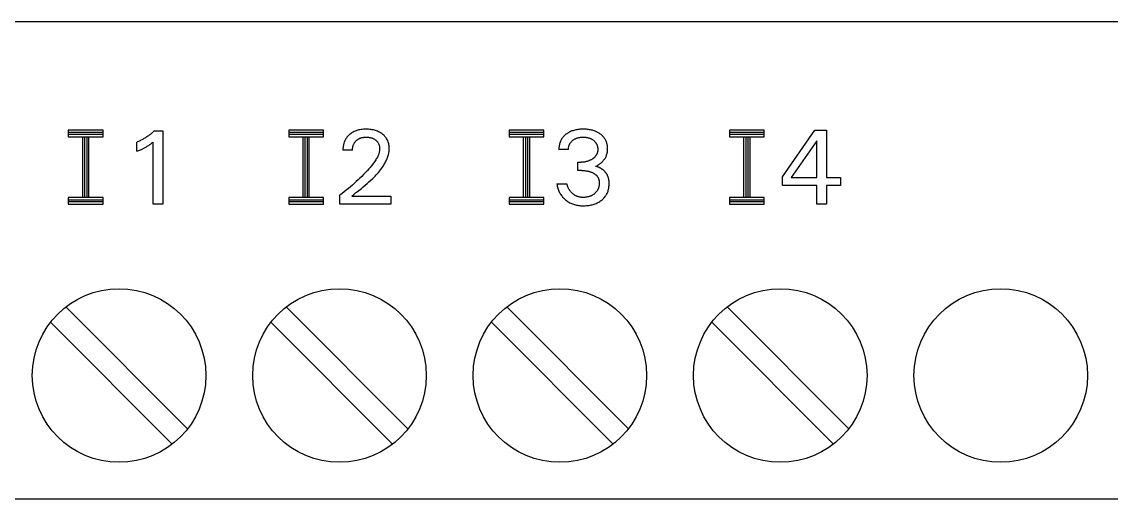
# Model space of a CAD drawing. Extents: x 0 to 420, y 0 to 297.
# Drawn here: x 155.07 to 180.18, y 242.67 to 253.67 of the extents above; entities that cross this region are included whole.
import ezdxf

# ---------------------------------------------------------------- set-up
doc = ezdxf.new("R2010")
doc.units = 0
doc.header["$LTSCALE"] = 23.1
doc.layers.add('10000_FRONT', color=7, linetype='CONTINUOUS')

msp = doc.modelspace()

# ---------------------------------------------------------------- linework, layer by layer
at = {"layer": '10000_FRONT', "color": 7, "linetype": 'CONTINUOUS'}
for p, q in [((207.298, 253.673), (137.798, 253.673)), ((156.138, 251.173), (156.138, 251.023)), ((156.938, 251.173), (156.138, 251.173)), ((156.938, 251.123), (156.138, 251.123)), ((156.938, 251.023), (156.938, 251.173)), ((158.064, 251.108), (158.049, 251.095)), ((158.08, 251.121), (158.064, 251.108)), ((158.095, 251.135), (158.08, 251.121)), ((158.11, 251.149), (158.095, 251.135)), ((158.125, 251.163), (158.11, 251.149)), ((158.125, 251.163), (158.318, 251.163)), ((158.318, 251.163), (158.318, 249.473)), ((161.218, 251.173), (161.218, 251.023)), ((162.018, 251.173), (161.218, 251.173)), ((162.018, 251.123), (161.218, 251.123)), ((162.018, 251.023), (162.018, 251.173)), ((162.662, 251.106), (162.641, 251.091)), ((162.683, 251.119), (162.662, 251.106)), ((162.705, 251.132), (162.683, 251.119)), ((162.728, 251.143), (162.705, 251.132)), ((162.748, 251.152), (162.728, 251.143)), ((162.769, 251.16), (162.748, 251.152)), ((162.79, 251.168), (162.769, 251.16)), ((162.811, 251.174), (162.79, 251.168)), ((162.833, 251.18), (162.811, 251.174)), ((162.855, 251.184), (162.833, 251.18)), ((162.884, 251.189), (162.855, 251.184)), ((162.913, 251.193), (162.884, 251.189)), ((162.942, 251.196), (162.913, 251.193)), ((162.972, 251.197), (162.942, 251.196)), ((163.001, 251.198), (162.972, 251.197)), ((163.03, 251.198), (163.001, 251.198)), ((163.059, 251.196), (163.03, 251.198)), ((163.087, 251.194), (163.059, 251.196)), ((163.116, 251.19), (163.087, 251.194)), ((163.144, 251.186), (163.116, 251.19)), ((163.17, 251.181), (163.144, 251.186)), ((163.195, 251.175), (163.17, 251.181)), ((163.22, 251.168), (163.195, 251.175)), ((163.244, 251.159), (163.22, 251.168)), ((163.268, 251.15), (163.244, 251.159)), ((163.291, 251.14), (163.268, 251.15)), ((163.312, 251.129), (163.291, 251.14)), ((163.333, 251.117), (163.312, 251.129)), ((163.354, 251.104), (163.333, 251.117)), ((163.374, 251.09), (163.354, 251.104)), ((166.298, 251.173), (166.298, 251.023)), ((167.098, 251.173), (166.298, 251.173)), ((167.098, 251.123), (166.298, 251.123)), ((167.098, 251.023), (167.098, 251.173)), ((167.637, 251.102), (167.626, 251.095)), ((167.648, 251.109), (167.637, 251.102)), ((167.66, 251.116), (167.648, 251.109)), ((167.671, 251.123), (167.66, 251.116)), ((167.683, 251.129), (167.671, 251.123)), ((167.694, 251.135), (167.683, 251.129)), ((167.706, 251.14), (167.694, 251.135)), ((167.725, 251.149), (167.706, 251.14)), ((167.746, 251.157), (167.725, 251.149)), ((167.768, 251.164), (167.746, 251.157)), ((167.789, 251.171), (167.768, 251.164)), ((167.811, 251.176), (167.789, 251.171)), ((167.833, 251.181), (167.811, 251.176)), ((167.856, 251.186), (167.833, 251.181)), ((167.88, 251.19), (167.856, 251.186)), ((167.905, 251.193), (167.88, 251.19)), ((167.931, 251.195), (167.905, 251.193)), ((167.956, 251.197), (167.931, 251.195)), ((167.981, 251.198), (167.956, 251.197)), ((168.006, 251.198), (167.981, 251.198)), ((168.03, 251.198), (168.006, 251.198)), ((168.055, 251.197), (168.03, 251.198)), ((168.079, 251.195), (168.055, 251.197)), ((168.103, 251.193), (168.079, 251.195)), ((168.127, 251.19), (168.103, 251.193)), ((168.152, 251.186), (168.127, 251.19)), ((168.173, 251.182), (168.152, 251.186)), ((168.195, 251.177), (168.173, 251.182)), ((168.217, 251.172), (168.195, 251.177)), ((168.238, 251.166), (168.217, 251.172)), ((168.259, 251.159), (168.238, 251.166)), ((168.28, 251.151), (168.259, 251.159)), ((168.299, 251.143), (168.28, 251.151)), ((168.318, 251.134), (168.299, 251.143)), ((168.337, 251.125), (168.318, 251.134)), ((168.355, 251.114), (168.337, 251.125)), ((168.373, 251.104), (168.355, 251.114)), ((168.39, 251.092), (168.373, 251.104)), ((171.378, 251.173), (171.378, 251.023)), ((172.178, 251.173), (171.378, 251.173)), ((172.178, 251.123), (171.378, 251.123)), ((172.178, 251.023), (172.178, 251.173)), ((172.598, 250.103), (173.347, 251.173)), ((173.347, 251.173), (173.616, 251.173)), ((173.616, 251.173), (173.616, 250.084)), ((156.938, 251.073), (156.138, 251.073)), ((156.138, 251.023), (156.938, 251.023)), ((156.463, 251.023), (156.463, 249.623)), ((156.513, 251.023), (156.513, 249.623)), ((156.563, 251.023), (156.563, 249.623)), ((156.613, 249.623), (156.613, 251.023)), ((157.736, 250.909), (157.718, 250.902)), ((157.718, 250.69), (157.718, 250.902)), ((157.755, 250.917), (157.736, 250.909)), ((157.774, 250.925), (157.755, 250.917)), ((157.792, 250.933), (157.774, 250.925)), ((157.811, 250.942), (157.792, 250.933)), ((157.829, 250.951), (157.811, 250.942)), ((157.847, 250.961), (157.829, 250.951)), ((157.865, 250.97), (157.847, 250.961)), ((157.882, 250.98), (157.865, 250.97)), ((157.9, 250.99), (157.882, 250.98)), ((157.917, 251.001), (157.9, 250.99)), ((157.934, 251.012), (157.917, 251.001)), ((157.951, 251.023), (157.934, 251.012)), ((157.967, 251.034), (157.951, 251.023)), ((157.984, 251.046), (157.967, 251.034)), ((158, 251.057), (157.984, 251.046)), ((158.017, 251.07), (158, 251.057)), ((158.033, 251.082), (158.017, 251.07)), ((158.019, 250.845), (158.031, 250.854)), ((158.031, 250.854), (158.042, 250.862)), ((158.049, 251.095), (158.033, 251.082)), ((158.042, 250.862), (158.053, 250.871)), ((158.053, 250.871), (158.066, 250.881)), ((158.066, 250.881), (158.078, 250.89)), ((158.078, 250.89), (158.09, 250.9)), ((158.09, 249.473), (158.09, 250.9)), ((162.018, 251.073), (161.218, 251.073)), ((161.218, 251.023), (162.018, 251.023)), ((161.543, 251.023), (161.543, 249.623)), ((161.593, 251.023), (161.593, 249.623)), ((161.643, 251.023), (161.643, 249.623)), ((161.693, 249.623), (161.693, 251.023)), ((162.485, 250.857), (162.482, 250.845)), ((162.488, 250.867), (162.485, 250.857)), ((162.491, 250.878), (162.488, 250.867)), ((162.494, 250.888), (162.491, 250.878)), ((162.498, 250.899), (162.494, 250.888)), ((162.502, 250.909), (162.498, 250.899)), ((162.506, 250.919), (162.502, 250.909)), ((162.51, 250.929), (162.506, 250.919)), ((162.515, 250.939), (162.51, 250.929)), ((162.52, 250.949), (162.515, 250.939)), ((162.525, 250.958), (162.52, 250.949)), ((162.53, 250.968), (162.525, 250.958)), ((162.536, 250.977), (162.53, 250.968)), ((162.542, 250.986), (162.536, 250.977)), ((162.548, 250.995), (162.542, 250.986)), ((162.554, 251.004), (162.548, 250.995)), ((162.561, 251.013), (162.554, 251.004)), ((162.568, 251.021), (162.561, 251.013)), ((162.575, 251.029), (162.568, 251.021)), ((162.582, 251.037), (162.575, 251.029)), ((162.59, 251.045), (162.582, 251.037)), ((162.598, 251.053), (162.59, 251.045)), ((162.605, 251.061), (162.598, 251.053)), ((162.613, 251.068), (162.605, 251.061)), ((162.622, 251.075), (162.613, 251.068)), ((162.628, 251.08), (162.622, 251.075)), ((162.635, 251.086), (162.628, 251.08)), ((162.641, 251.091), (162.635, 251.086)), ((162.711, 250.843), (162.716, 250.854)), ((162.716, 250.854), (162.721, 250.864)), ((162.721, 250.864), (162.726, 250.874)), ((162.726, 250.874), (162.732, 250.883)), ((162.732, 250.883), (162.738, 250.892)), ((162.738, 250.892), (162.745, 250.901)), ((162.745, 250.901), (162.751, 250.91)), ((162.751, 250.91), (162.759, 250.918)), ((162.759, 250.918), (162.766, 250.926)), ((162.766, 250.926), (162.774, 250.934)), ((162.774, 250.934), (162.782, 250.942)), ((162.782, 250.942), (162.791, 250.949)), ((162.791, 250.949), (162.8, 250.956)), ((162.8, 250.956), (162.809, 250.962)), ((162.809, 250.962), (162.818, 250.968)), ((162.818, 250.968), (162.828, 250.974)), ((162.828, 250.974), (162.838, 250.979)), ((162.838, 250.979), (162.848, 250.984)), ((162.848, 250.984), (162.858, 250.989)), ((162.858, 250.989), (162.869, 250.993)), ((162.869, 250.993), (162.88, 250.997)), ((162.88, 250.997), (162.891, 251)), ((162.891, 251), (162.902, 251.003)), ((162.902, 251.003), (162.913, 251.006)), ((162.913, 251.006), (162.926, 251.008)), ((162.926, 251.008), (162.938, 251.01)), ((162.938, 251.01), (162.951, 251.012)), ((162.951, 251.012), (162.963, 251.013)), ((162.963, 251.013), (162.976, 251.014)), ((162.976, 251.014), (162.989, 251.015)), ((162.989, 251.015), (163.001, 251.015)), ((163.001, 251.015), (163.016, 251.015)), ((163.016, 251.015), (163.03, 251.014)), ((163.03, 251.014), (163.044, 251.013)), ((163.044, 251.013), (163.059, 251.012)), ((163.059, 251.012), (163.073, 251.01)), ((163.073, 251.01), (163.087, 251.007)), ((163.087, 251.007), (163.098, 251.005)), ((163.098, 251.005), (163.109, 251.002)), ((163.109, 251.002), (163.119, 250.999)), ((163.119, 250.999), (163.13, 250.996)), ((163.13, 250.996), (163.14, 250.993)), ((163.14, 250.993), (163.151, 250.989)), ((163.151, 250.989), (163.161, 250.984)), ((163.161, 250.984), (163.172, 250.979)), ((163.172, 250.979), (163.183, 250.973)), ((163.183, 250.973), (163.193, 250.967)), ((163.193, 250.967), (163.203, 250.961)), ((163.203, 250.961), (163.213, 250.954)), ((163.213, 250.954), (163.223, 250.946)), ((163.223, 250.946), (163.231, 250.939)), ((163.231, 250.939), (163.239, 250.932)), ((163.239, 250.932), (163.247, 250.924)), ((163.247, 250.924), (163.254, 250.916)), ((163.254, 250.916), (163.261, 250.908)), ((163.261, 250.908), (163.268, 250.899)), ((163.268, 250.899), (163.274, 250.89)), ((163.274, 250.89), (163.279, 250.881)), ((163.279, 250.881), (163.285, 250.872)), ((163.285, 250.872), (163.289, 250.862)), ((163.289, 250.862), (163.294, 250.852)), ((163.294, 250.852), (163.298, 250.842)), ((163.39, 251.076), (163.374, 251.09)), ((163.407, 251.062), (163.39, 251.076)), ((163.422, 251.047), (163.407, 251.062)), ((163.437, 251.032), (163.422, 251.047)), ((163.45, 251.015), (163.437, 251.032)), ((163.463, 250.998), (163.45, 251.015)), ((163.475, 250.98), (163.463, 250.998)), ((163.485, 250.962), (163.475, 250.98)), ((163.495, 250.943), (163.485, 250.962)), ((163.503, 250.924), (163.495, 250.943)), ((163.511, 250.904), (163.503, 250.924)), ((163.517, 250.884), (163.511, 250.904)), ((163.523, 250.862), (163.517, 250.884)), ((163.528, 250.839), (163.523, 250.862)), ((167.098, 251.073), (166.298, 251.073)), ((166.298, 251.023), (167.098, 251.023)), ((166.623, 251.023), (166.623, 249.623)), ((166.673, 251.023), (166.673, 249.623)), ((166.723, 251.023), (166.723, 249.623)), ((166.773, 249.623), (166.773, 251.023)), ((167.458, 250.85), (167.456, 250.838)), ((167.461, 250.862), (167.458, 250.85)), ((167.465, 250.873), (167.461, 250.862)), ((167.468, 250.884), (167.465, 250.873)), ((167.471, 250.895), (167.468, 250.884)), ((167.475, 250.905), (167.471, 250.895)), ((167.479, 250.915), (167.475, 250.905)), ((167.484, 250.925), (167.479, 250.915)), ((167.488, 250.935), (167.484, 250.925)), ((167.493, 250.945), (167.488, 250.935)), ((167.498, 250.955), (167.493, 250.945)), ((167.504, 250.965), (167.498, 250.955)), ((167.509, 250.974), (167.504, 250.965)), ((167.515, 250.983), (167.509, 250.974)), ((167.521, 250.992), (167.515, 250.983)), ((167.528, 251.001), (167.521, 250.992)), ((167.535, 251.01), (167.528, 251.001)), ((167.542, 251.019), (167.535, 251.01)), ((167.549, 251.027), (167.542, 251.019)), ((167.557, 251.035), (167.549, 251.027)), ((167.565, 251.043), (167.557, 251.035)), ((167.573, 251.051), (167.565, 251.043)), ((167.581, 251.059), (167.573, 251.051)), ((167.589, 251.066), (167.581, 251.059)), ((167.598, 251.073), (167.589, 251.066)), ((167.607, 251.08), (167.598, 251.073)), ((167.616, 251.087), (167.607, 251.08)), ((167.626, 251.095), (167.616, 251.087)), ((167.685, 250.837), (167.69, 250.847)), ((167.69, 250.847), (167.695, 250.858)), ((167.695, 250.858), (167.7, 250.868)), ((167.7, 250.868), (167.706, 250.877)), ((167.706, 250.877), (167.712, 250.887)), ((167.712, 250.887), (167.718, 250.895)), ((167.718, 250.895), (167.725, 250.903)), ((167.725, 250.903), (167.732, 250.911)), ((167.732, 250.911), (167.739, 250.918)), ((167.739, 250.918), (167.746, 250.925)), ((167.746, 250.925), (167.754, 250.932)), ((167.754, 250.932), (167.762, 250.939)), ((167.762, 250.939), (167.77, 250.945)), ((167.77, 250.945), (167.78, 250.953)), ((167.78, 250.953), (167.791, 250.96)), ((167.791, 250.96), (167.802, 250.966)), ((167.802, 250.966), (167.814, 250.973)), ((167.814, 250.973), (167.825, 250.978)), ((167.825, 250.978), (167.837, 250.984)), ((167.837, 250.984), (167.85, 250.989)), ((167.85, 250.989), (167.862, 250.993)), ((167.862, 250.993), (167.875, 250.998)), ((167.875, 250.998), (167.888, 251.001)), ((167.888, 251.001), (167.902, 251.004)), ((167.902, 251.004), (167.915, 251.007)), ((167.915, 251.007), (167.93, 251.01)), ((167.93, 251.01), (167.944, 251.011)), ((167.944, 251.011), (167.959, 251.013)), ((167.959, 251.013), (167.974, 251.014)), ((167.974, 251.014), (167.989, 251.015)), ((167.989, 251.015), (168.004, 251.015)), ((168.004, 251.015), (168.019, 251.015)), ((168.019, 251.015), (168.034, 251.014)), ((168.034, 251.014), (168.049, 251.013)), ((168.049, 251.013), (168.064, 251.012)), ((168.064, 251.012), (168.079, 251.01)), ((168.079, 251.01), (168.094, 251.007)), ((168.094, 251.007), (168.108, 251.004)), ((168.108, 251.004), (168.121, 251.001)), ((168.121, 251.001), (168.134, 250.998)), ((168.134, 250.998), (168.147, 250.993)), ((168.147, 250.993), (168.16, 250.989)), ((168.16, 250.989), (168.173, 250.984)), ((168.173, 250.984), (168.185, 250.978)), ((168.185, 250.978), (168.196, 250.973)), ((168.196, 250.973), (168.207, 250.966)), ((168.207, 250.966), (168.219, 250.96)), ((168.219, 250.96), (168.229, 250.953)), ((168.229, 250.953), (168.24, 250.945)), ((168.24, 250.945), (168.248, 250.939)), ((168.248, 250.939), (168.255, 250.932)), ((168.255, 250.932), (168.263, 250.925)), ((168.263, 250.925), (168.27, 250.918)), ((168.27, 250.918), (168.277, 250.911)), ((168.277, 250.911), (168.284, 250.903)), ((168.284, 250.903), (168.29, 250.895)), ((168.29, 250.895), (168.296, 250.887)), ((168.296, 250.887), (168.301, 250.879)), ((168.301, 250.879), (168.307, 250.87)), ((168.307, 250.87), (168.311, 250.861)), ((168.311, 250.861), (168.316, 250.852)), ((168.316, 250.852), (168.32, 250.843)), ((168.404, 251.082), (168.39, 251.092)), ((168.418, 251.072), (168.404, 251.082)), ((168.431, 251.061), (168.418, 251.072)), ((168.443, 251.049), (168.431, 251.061)), ((168.455, 251.038), (168.443, 251.049)), ((168.467, 251.025), (168.455, 251.038)), ((168.478, 251.013), (168.467, 251.025)), ((168.489, 250.999), (168.478, 251.013)), ((168.5, 250.984), (168.489, 250.999)), ((168.51, 250.969), (168.5, 250.984)), ((168.519, 250.953), (168.51, 250.969)), ((168.527, 250.937), (168.519, 250.953)), ((168.535, 250.92), (168.527, 250.937)), ((168.542, 250.903), (168.535, 250.92)), ((168.548, 250.885), (168.542, 250.903)), ((168.553, 250.869), (168.548, 250.885)), ((168.557, 250.852), (168.553, 250.869)), ((168.56, 250.835), (168.557, 250.852)), ((172.178, 251.073), (171.378, 251.073)), ((171.378, 251.023), (172.178, 251.023)), ((171.703, 251.023), (171.703, 249.623)), ((171.753, 251.023), (171.753, 249.623)), ((171.803, 251.023), (171.803, 249.623)), ((171.853, 249.623), (171.853, 251.023)), ((173.388, 250.93), (172.796, 250.084)), ((173.388, 250.084), (173.388, 250.93)), ((157.718, 250.69), (157.739, 250.698)), ((157.739, 250.698), (157.76, 250.706)), ((157.76, 250.706), (157.781, 250.715)), ((157.781, 250.715), (157.801, 250.724)), ((157.801, 250.724), (157.822, 250.733)), ((157.822, 250.733), (157.837, 250.74)), ((157.837, 250.74), (157.852, 250.747)), ((157.852, 250.747), (157.867, 250.755)), ((157.867, 250.755), (157.882, 250.762)), ((157.882, 250.762), (157.897, 250.77)), ((157.897, 250.77), (157.912, 250.778)), ((157.912, 250.778), (157.927, 250.786)), ((157.927, 250.786), (157.943, 250.795)), ((157.943, 250.795), (157.958, 250.804)), ((157.958, 250.804), (157.973, 250.814)), ((157.973, 250.814), (157.987, 250.823)), ((157.987, 250.823), (157.998, 250.83)), ((157.998, 250.83), (158.009, 250.838)), ((158.009, 250.838), (158.019, 250.845)), ((162.468, 250.737), (162.467, 250.726)), ((162.467, 250.726), (162.467, 250.714)), ((162.688, 250.714), (162.467, 250.714)), ((162.469, 250.761), (162.468, 250.749)), ((162.468, 250.749), (162.468, 250.737)), ((162.47, 250.773), (162.469, 250.761)), ((162.471, 250.785), (162.47, 250.773)), ((162.473, 250.797), (162.471, 250.785)), ((162.475, 250.809), (162.473, 250.797)), ((162.477, 250.821), (162.475, 250.809)), ((162.479, 250.833), (162.477, 250.821)), ((162.482, 250.845), (162.479, 250.833)), ((162.688, 250.726), (162.689, 250.738)), ((162.688, 250.714), (162.688, 250.726)), ((162.689, 250.751), (162.691, 250.763)), ((162.689, 250.738), (162.689, 250.751)), ((162.691, 250.763), (162.693, 250.776)), ((162.693, 250.776), (162.695, 250.788)), ((162.695, 250.788), (162.698, 250.8)), ((162.698, 250.8), (162.7, 250.811)), ((162.7, 250.811), (162.704, 250.822)), ((162.704, 250.822), (162.707, 250.833)), ((162.707, 250.833), (162.711, 250.843)), ((163.28, 250.595), (163.273, 250.58)), ((163.286, 250.61), (163.28, 250.595)), ((163.292, 250.626), (163.286, 250.61)), ((163.297, 250.641), (163.292, 250.626)), ((163.302, 250.657), (163.297, 250.641)), ((163.298, 250.842), (163.301, 250.831)), ((163.301, 250.831), (163.304, 250.821)), ((163.306, 250.673), (163.302, 250.657)), ((163.304, 250.821), (163.307, 250.809)), ((163.309, 250.689), (163.306, 250.673)), ((163.307, 250.809), (163.31, 250.797)), ((163.312, 250.705), (163.309, 250.689)), ((163.31, 250.797), (163.312, 250.786)), ((163.312, 250.786), (163.313, 250.774)), ((163.314, 250.721), (163.312, 250.705)), ((163.313, 250.774), (163.314, 250.762)), ((163.314, 250.762), (163.315, 250.75)), ((163.315, 250.75), (163.314, 250.738)), ((163.314, 250.738), (163.314, 250.721)), ((163.511, 250.593), (163.517, 250.618)), ((163.517, 250.618), (163.523, 250.644)), ((163.523, 250.644), (163.528, 250.67)), ((163.531, 250.816), (163.528, 250.839)), ((163.528, 250.67), (163.532, 250.695)), ((163.533, 250.793), (163.531, 250.816)), ((163.532, 250.695), (163.534, 250.721)), ((163.535, 250.77), (163.533, 250.793)), ((163.534, 250.721), (163.535, 250.747)), ((163.535, 250.747), (163.535, 250.77)), ((167.447, 250.778), (167.446, 250.766)), ((167.446, 250.766), (167.446, 250.754)), ((167.446, 250.754), (167.446, 250.742)), ((167.446, 250.742), (167.446, 250.73)), ((167.666, 250.73), (167.446, 250.73)), ((167.448, 250.79), (167.447, 250.778)), ((167.45, 250.802), (167.448, 250.79)), ((167.451, 250.814), (167.45, 250.802)), ((167.453, 250.826), (167.451, 250.814)), ((167.456, 250.838), (167.453, 250.826)), ((167.666, 250.743), (167.667, 250.755)), ((167.666, 250.73), (167.666, 250.743)), ((167.667, 250.755), (167.668, 250.767)), ((167.668, 250.767), (167.67, 250.779)), ((167.67, 250.779), (167.672, 250.791)), ((167.672, 250.791), (167.675, 250.803)), ((167.675, 250.803), (167.678, 250.815)), ((167.678, 250.815), (167.681, 250.826)), ((167.681, 250.826), (167.685, 250.837)), ((168.304, 250.597), (168.299, 250.589)), ((168.308, 250.604), (168.304, 250.597)), ((168.313, 250.611), (168.308, 250.604)), ((168.317, 250.619), (168.313, 250.611)), ((168.32, 250.627), (168.317, 250.619)), ((168.32, 250.843), (168.323, 250.834)), ((168.324, 250.635), (168.32, 250.627)), ((168.323, 250.834), (168.327, 250.824)), ((168.327, 250.643), (168.324, 250.635)), ((168.327, 250.824), (168.33, 250.815)), ((168.329, 250.651), (168.327, 250.643)), ((168.332, 250.659), (168.329, 250.651)), ((168.33, 250.815), (168.333, 250.803)), ((168.334, 250.668), (168.332, 250.659)), ((168.333, 250.803), (168.336, 250.79)), ((168.336, 250.676), (168.334, 250.668)), ((168.336, 250.79), (168.338, 250.778)), ((168.337, 250.685), (168.336, 250.676)), ((168.339, 250.693), (168.337, 250.685)), ((168.338, 250.778), (168.339, 250.766)), ((168.339, 250.766), (168.34, 250.753)), ((168.34, 250.702), (168.339, 250.693)), ((168.34, 250.753), (168.341, 250.741)), ((168.341, 250.719), (168.34, 250.711)), ((168.34, 250.711), (168.34, 250.702)), ((168.341, 250.741), (168.341, 250.728)), ((168.341, 250.728), (168.341, 250.719)), ((168.539, 250.588), (168.545, 250.605)), ((168.545, 250.605), (168.55, 250.621)), ((168.55, 250.621), (168.555, 250.639)), ((168.555, 250.639), (168.559, 250.657)), ((168.559, 250.657), (168.562, 250.676)), ((168.563, 250.818), (168.56, 250.835)), ((168.562, 250.676), (168.564, 250.694)), ((168.565, 250.801), (168.563, 250.818)), ((168.564, 250.694), (168.566, 250.713)), ((168.566, 250.784), (168.565, 250.801)), ((168.567, 250.767), (168.566, 250.784)), ((168.566, 250.713), (168.567, 250.731)), ((168.567, 250.75), (168.567, 250.767)), ((168.567, 250.731), (168.567, 250.75)), ((163.122, 250.35), (163.094, 250.316)), ((163.15, 250.385), (163.122, 250.35)), ((163.165, 250.405), (163.15, 250.385)), ((163.181, 250.426), (163.165, 250.405)), ((163.195, 250.447), (163.181, 250.426)), ((163.21, 250.468), (163.195, 250.447)), ((163.224, 250.49), (163.21, 250.468)), ((163.237, 250.512), (163.224, 250.49)), ((163.25, 250.534), (163.237, 250.512)), ((163.262, 250.557), (163.25, 250.534)), ((163.273, 250.58), (163.262, 250.557)), ((163.379, 250.323), (163.4, 250.356)), ((163.4, 250.356), (163.42, 250.389)), ((163.42, 250.389), (163.439, 250.423)), ((163.439, 250.423), (163.452, 250.446)), ((163.452, 250.446), (163.463, 250.47)), ((163.463, 250.47), (163.474, 250.494)), ((163.474, 250.494), (163.485, 250.518)), ((163.485, 250.518), (163.494, 250.543)), ((163.494, 250.543), (163.503, 250.568)), ((163.503, 250.568), (163.511, 250.593)), ((167.88, 250.246), (167.88, 250.437)), ((167.88, 250.437), (167.955, 250.437)), ((167.969, 250.437), (167.955, 250.437)), ((167.982, 250.437), (167.969, 250.437)), ((167.996, 250.438), (167.982, 250.437)), ((168.009, 250.439), (167.996, 250.438)), ((168.022, 250.44), (168.009, 250.439)), ((168.036, 250.442), (168.022, 250.44)), ((168.049, 250.444), (168.036, 250.442)), ((168.061, 250.447), (168.049, 250.444)), ((168.074, 250.45), (168.061, 250.447)), ((168.086, 250.453), (168.074, 250.45)), ((168.098, 250.456), (168.086, 250.453)), ((168.11, 250.46), (168.098, 250.456)), ((168.122, 250.464), (168.11, 250.46)), ((168.134, 250.468), (168.122, 250.464)), ((168.146, 250.473), (168.134, 250.468)), ((168.157, 250.478), (168.146, 250.473)), ((168.169, 250.483), (168.157, 250.478)), ((168.18, 250.489), (168.169, 250.483)), ((168.191, 250.495), (168.18, 250.489)), ((168.201, 250.501), (168.191, 250.495)), ((168.212, 250.508), (168.201, 250.501)), ((168.22, 250.513), (168.212, 250.508)), ((168.228, 250.518), (168.22, 250.513)), ((168.235, 250.524), (168.228, 250.518)), ((168.243, 250.53), (168.235, 250.524)), ((168.25, 250.536), (168.243, 250.53)), ((168.257, 250.542), (168.25, 250.536)), ((168.264, 250.548), (168.257, 250.542)), ((168.271, 250.555), (168.264, 250.548)), ((168.277, 250.562), (168.271, 250.555)), ((168.284, 250.569), (168.277, 250.562)), ((168.289, 250.576), (168.284, 250.569)), ((168.288, 250.343), (168.303, 250.349)), ((168.294, 250.582), (168.289, 250.576)), ((168.299, 250.589), (168.294, 250.582)), ((168.303, 250.349), (168.317, 250.356)), ((168.317, 250.356), (168.332, 250.364)), ((168.332, 250.364), (168.346, 250.372)), ((168.346, 250.372), (168.36, 250.38)), ((168.36, 250.38), (168.373, 250.389)), ((168.373, 250.389), (168.386, 250.398)), ((168.386, 250.398), (168.399, 250.407)), ((168.399, 250.407), (168.412, 250.417)), ((168.412, 250.417), (168.426, 250.429)), ((168.426, 250.429), (168.439, 250.441)), ((168.439, 250.441), (168.452, 250.454)), ((168.452, 250.454), (168.465, 250.467)), ((168.465, 250.467), (168.477, 250.481)), ((168.477, 250.481), (168.488, 250.496)), ((168.488, 250.496), (168.498, 250.51)), ((168.498, 250.51), (168.508, 250.525)), ((168.508, 250.525), (168.517, 250.54)), ((168.517, 250.54), (168.525, 250.556)), ((168.525, 250.556), (168.532, 250.572)), ((168.532, 250.572), (168.539, 250.588)), ((162.902, 250.111), (162.86, 250.07)), ((162.943, 250.152), (162.902, 250.111)), ((162.974, 250.184), (162.943, 250.152)), ((163.005, 250.216), (162.974, 250.184)), ((163.035, 250.249), (163.005, 250.216)), ((163.065, 250.282), (163.035, 250.249)), ((163.094, 250.316), (163.065, 250.282)), ((163.18, 250.087), (163.208, 250.115)), ((163.208, 250.115), (163.234, 250.143)), ((163.234, 250.143), (163.26, 250.171)), ((163.26, 250.171), (163.286, 250.2)), ((163.286, 250.2), (163.31, 250.23)), ((163.31, 250.23), (163.334, 250.26)), ((163.334, 250.26), (163.357, 250.292)), ((163.357, 250.292), (163.379, 250.323)), ((167.972, 250.246), (167.88, 250.246)), ((167.972, 250.246), (167.989, 250.246)), ((167.989, 250.246), (168.006, 250.245)), ((168.006, 250.245), (168.023, 250.245)), ((168.023, 250.245), (168.039, 250.243)), ((168.039, 250.243), (168.056, 250.242)), ((168.056, 250.242), (168.073, 250.239)), ((168.073, 250.239), (168.088, 250.237)), ((168.088, 250.237), (168.103, 250.234)), ((168.103, 250.234), (168.118, 250.231)), ((168.118, 250.231), (168.133, 250.228)), ((168.133, 250.228), (168.148, 250.224)), ((168.148, 250.224), (168.162, 250.219)), ((168.162, 250.219), (168.176, 250.215)), ((168.176, 250.215), (168.189, 250.21)), ((168.189, 250.21), (168.202, 250.205)), ((168.202, 250.205), (168.216, 250.199)), ((168.216, 250.199), (168.228, 250.193)), ((168.228, 250.193), (168.241, 250.186)), ((168.241, 250.186), (168.25, 250.181)), ((168.25, 250.181), (168.259, 250.175)), ((168.259, 250.175), (168.268, 250.169)), ((168.268, 250.169), (168.277, 250.163)), ((168.277, 250.163), (168.285, 250.157)), ((168.285, 250.157), (168.293, 250.15)), ((168.298, 250.34), (168.288, 250.343)), ((168.293, 250.15), (168.301, 250.143)), ((168.309, 250.338), (168.298, 250.34)), ((168.301, 250.143), (168.309, 250.136)), ((168.319, 250.335), (168.309, 250.338)), ((168.309, 250.136), (168.316, 250.128)), ((168.316, 250.128), (168.323, 250.12)), ((168.329, 250.332), (168.319, 250.335)), ((168.323, 250.12), (168.33, 250.111)), ((168.34, 250.329), (168.329, 250.332)), ((168.33, 250.111), (168.336, 250.102)), ((168.336, 250.102), (168.342, 250.093)), ((168.35, 250.325), (168.34, 250.329)), ((168.342, 250.093), (168.347, 250.084)), ((168.36, 250.321), (168.35, 250.325)), ((168.37, 250.317), (168.36, 250.321)), ((168.38, 250.312), (168.37, 250.317)), ((168.39, 250.307), (168.38, 250.312)), ((168.399, 250.302), (168.39, 250.307)), ((168.409, 250.297), (168.399, 250.302)), ((168.418, 250.291), (168.409, 250.297)), ((168.428, 250.286), (168.418, 250.291)), ((168.437, 250.28), (168.428, 250.286)), ((168.446, 250.273), (168.437, 250.28)), ((168.455, 250.267), (168.446, 250.273)), ((168.463, 250.26), (168.455, 250.267)), ((168.471, 250.254), (168.463, 250.26)), ((168.479, 250.247), (168.471, 250.254)), ((168.486, 250.24), (168.479, 250.247)), ((168.494, 250.233), (168.486, 250.24)), ((168.501, 250.226), (168.494, 250.233)), ((168.508, 250.219), (168.501, 250.226)), ((168.514, 250.211), (168.508, 250.219)), ((168.521, 250.204), (168.514, 250.211)), ((168.527, 250.196), (168.521, 250.204)), ((168.533, 250.188), (168.527, 250.196)), ((168.539, 250.18), (168.533, 250.188)), ((168.545, 250.172), (168.539, 250.18)), ((168.55, 250.163), (168.545, 250.172)), ((168.555, 250.155), (168.55, 250.163)), ((168.56, 250.146), (168.555, 250.155)), ((168.564, 250.137), (168.56, 250.146)), ((168.569, 250.128), (168.564, 250.137)), ((168.573, 250.119), (168.569, 250.128)), ((168.576, 250.11), (168.573, 250.119)), ((168.58, 250.1), (168.576, 250.11)), ((168.583, 250.09), (168.58, 250.1)), ((172.598, 249.898), (172.598, 250.103)), ((162.639, 249.87), (162.593, 249.831)), ((162.685, 249.909), (162.639, 249.87)), ((162.73, 249.949), (162.685, 249.909)), ((162.775, 249.99), (162.73, 249.949)), ((162.818, 250.029), (162.775, 249.99)), ((162.86, 250.07), (162.818, 250.029)), ((162.893, 249.835), (162.937, 249.871)), ((162.937, 249.871), (162.981, 249.908)), ((162.981, 249.908), (163.025, 249.945)), ((163.025, 249.945), (163.068, 249.982)), ((163.068, 249.982), (163.111, 250.021)), ((163.111, 250.021), (163.153, 250.06)), ((163.153, 250.06), (163.18, 250.087)), ((167.398, 249.937), (167.402, 249.912)), ((167.398, 249.937), (167.63, 249.937)), ((167.402, 249.912), (167.407, 249.888)), ((167.407, 249.888), (167.413, 249.864)), ((167.413, 249.864), (167.419, 249.84)), ((167.634, 249.924), (167.63, 249.937)), ((167.637, 249.911), (167.634, 249.924)), ((167.641, 249.898), (167.637, 249.911)), ((167.646, 249.886), (167.641, 249.898)), ((167.65, 249.874), (167.646, 249.886)), ((167.655, 249.861), (167.65, 249.874)), ((167.661, 249.849), (167.655, 249.861)), ((167.665, 249.839), (167.661, 249.849)), ((168.347, 250.084), (168.352, 250.074)), ((168.352, 250.074), (168.357, 250.064)), ((168.357, 249.843), (168.353, 249.832)), ((168.357, 250.064), (168.361, 250.054)), ((168.361, 249.853), (168.357, 249.843)), ((168.361, 250.054), (168.364, 250.045)), ((168.364, 249.865), (168.361, 249.853)), ((168.364, 250.045), (168.367, 250.035)), ((168.367, 249.877), (168.364, 249.865)), ((168.367, 250.035), (168.369, 250.025)), ((168.369, 249.889), (168.367, 249.877)), ((168.369, 250.025), (168.371, 250.015)), ((168.372, 249.901), (168.369, 249.889)), ((168.371, 250.015), (168.373, 250.005)), ((168.373, 249.914), (168.372, 249.901)), ((168.373, 250.005), (168.374, 249.995)), ((168.375, 249.926), (168.373, 249.914)), ((168.374, 249.995), (168.375, 249.985)), ((168.375, 249.985), (168.376, 249.974)), ((168.376, 249.952), (168.375, 249.939)), ((168.375, 249.939), (168.375, 249.926)), ((168.376, 249.974), (168.376, 249.964)), ((168.376, 249.964), (168.376, 249.952)), ((168.586, 250.08), (168.583, 250.09)), ((168.589, 250.07), (168.586, 250.08)), ((168.591, 250.06), (168.589, 250.07)), ((168.594, 250.05), (168.591, 250.06)), ((168.596, 250.04), (168.594, 250.05)), ((168.594, 249.835), (168.598, 249.857)), ((168.598, 250.022), (168.596, 250.04)), ((168.601, 250.003), (168.598, 250.022)), ((168.598, 249.857), (168.6, 249.88)), ((168.6, 249.88), (168.602, 249.902)), ((168.602, 249.985), (168.601, 250.003)), ((168.603, 249.966), (168.602, 249.985)), ((168.602, 249.902), (168.603, 249.925)), ((168.604, 249.947), (168.603, 249.966)), ((168.603, 249.925), (168.604, 249.947)), ((173.388, 249.898), (172.598, 249.898)), ((172.796, 250.084), (173.388, 250.084)), ((173.388, 249.473), (173.388, 249.898)), ((173.616, 250.084), (173.937, 250.084)), ((173.616, 249.898), (173.616, 249.473)), ((173.937, 249.898), (173.616, 249.898)), ((173.937, 250.084), (173.937, 249.898)), ((156.138, 249.623), (156.138, 249.473)), ((156.938, 249.623), (156.138, 249.623)), ((156.938, 249.473), (156.938, 249.623)), ((161.218, 249.623), (161.218, 249.473)), ((162.018, 249.623), (161.218, 249.623)), ((162.018, 249.473), (162.018, 249.623)), ((162.447, 249.714), (162.398, 249.676)), ((162.398, 249.473), (162.398, 249.676)), ((162.496, 249.752), (162.447, 249.714)), ((162.545, 249.791), (162.496, 249.752)), ((162.593, 249.831), (162.545, 249.791)), ((162.675, 249.658), (162.717, 249.694)), ((162.675, 249.658), (163.57, 249.658)), ((162.717, 249.694), (162.761, 249.729)), ((162.761, 249.729), (162.804, 249.764)), ((162.804, 249.764), (162.893, 249.835)), ((163.57, 249.658), (163.57, 249.473)), ((166.298, 249.623), (166.298, 249.473)), ((167.098, 249.623), (166.298, 249.623)), ((167.098, 249.473), (167.098, 249.623)), ((167.419, 249.84), (167.427, 249.816)), ((167.427, 249.816), (167.436, 249.793)), ((167.436, 249.793), (167.445, 249.771)), ((167.445, 249.771), (167.455, 249.75)), ((167.455, 249.75), (167.466, 249.73)), ((167.466, 249.73), (167.477, 249.709)), ((167.477, 249.709), (167.49, 249.69)), ((167.49, 249.69), (167.503, 249.671)), ((167.503, 249.671), (167.517, 249.652)), ((167.517, 249.652), (167.532, 249.634)), ((167.532, 249.634), (167.548, 249.617)), ((167.548, 249.617), (167.564, 249.601)), ((167.564, 249.601), (167.581, 249.585)), ((167.67, 249.83), (167.665, 249.839)), ((167.675, 249.82), (167.67, 249.83)), ((167.681, 249.811), (167.675, 249.82)), ((167.686, 249.802), (167.681, 249.811)), ((167.692, 249.792), (167.686, 249.802)), ((167.698, 249.784), (167.692, 249.792)), ((167.705, 249.775), (167.698, 249.784)), ((167.712, 249.765), (167.705, 249.775)), ((167.719, 249.756), (167.712, 249.765)), ((167.727, 249.747), (167.719, 249.756)), ((167.735, 249.738), (167.727, 249.747)), ((167.744, 249.73), (167.735, 249.738)), ((167.753, 249.722), (167.744, 249.73)), ((167.761, 249.714), (167.753, 249.722)), ((167.77, 249.707), (167.761, 249.714)), ((167.778, 249.7), (167.77, 249.707)), ((167.787, 249.694), (167.778, 249.7)), ((167.796, 249.687), (167.787, 249.694)), ((167.805, 249.681), (167.796, 249.687)), ((167.814, 249.676), (167.805, 249.681)), ((167.823, 249.67), (167.814, 249.676)), ((167.833, 249.665), (167.823, 249.67)), ((167.842, 249.661), (167.833, 249.665)), ((167.852, 249.656), (167.842, 249.661)), ((167.862, 249.652), (167.852, 249.656)), ((167.872, 249.648), (167.862, 249.652)), ((167.882, 249.645), (167.872, 249.648)), ((167.892, 249.642), (167.882, 249.645)), ((167.903, 249.639), (167.892, 249.642)), ((167.913, 249.637), (167.903, 249.639)), ((167.924, 249.634), (167.913, 249.637)), ((167.935, 249.632), (167.924, 249.634)), ((167.946, 249.631), (167.935, 249.632)), ((167.957, 249.629), (167.946, 249.631)), ((167.969, 249.628), (167.957, 249.629)), ((167.98, 249.628), (167.969, 249.628)), ((167.991, 249.627), (167.98, 249.628)), ((168.002, 249.627), (167.991, 249.627)), ((168.017, 249.627), (168.002, 249.627)), ((168.032, 249.627), (168.017, 249.627)), ((168.046, 249.628), (168.032, 249.627)), ((168.061, 249.63), (168.046, 249.628)), ((168.076, 249.631), (168.061, 249.63)), ((168.09, 249.634), (168.076, 249.631)), ((168.105, 249.636), (168.09, 249.634)), ((168.118, 249.639), (168.105, 249.636)), ((168.131, 249.642), (168.118, 249.639)), ((168.143, 249.646), (168.131, 249.642)), ((168.156, 249.65), (168.143, 249.646)), ((168.169, 249.655), (168.156, 249.65)), ((168.181, 249.66), (168.169, 249.655)), ((168.193, 249.665), (168.181, 249.66)), ((168.204, 249.67), (168.193, 249.665)), ((168.216, 249.676), (168.204, 249.67)), ((168.226, 249.683), (168.216, 249.676)), ((168.237, 249.69), (168.226, 249.683)), ((168.247, 249.697), (168.237, 249.69)), ((168.258, 249.704), (168.247, 249.697)), ((168.267, 249.712), (168.258, 249.704)), ((168.276, 249.72), (168.267, 249.712)), ((168.284, 249.728), (168.276, 249.72)), ((168.292, 249.736), (168.284, 249.728)), ((168.3, 249.744), (168.292, 249.736)), ((168.308, 249.753), (168.3, 249.744)), ((168.315, 249.762), (168.308, 249.753)), ((168.321, 249.771), (168.315, 249.762)), ((168.328, 249.781), (168.321, 249.771)), ((168.334, 249.79), (168.328, 249.781)), ((168.339, 249.8), (168.334, 249.79)), ((168.344, 249.811), (168.339, 249.8)), ((168.349, 249.821), (168.344, 249.811)), ((168.353, 249.832), (168.349, 249.821)), ((168.455, 249.584), (168.47, 249.598)), ((168.47, 249.598), (168.484, 249.613)), ((168.484, 249.613), (168.498, 249.628)), ((168.498, 249.628), (168.511, 249.645)), ((168.511, 249.645), (168.523, 249.661)), ((168.523, 249.661), (168.534, 249.679)), ((168.534, 249.679), (168.545, 249.696)), ((168.545, 249.696), (168.554, 249.715)), ((168.554, 249.715), (168.563, 249.733)), ((168.563, 249.733), (168.571, 249.753)), ((168.571, 249.753), (168.577, 249.772)), ((168.577, 249.772), (168.584, 249.792)), ((168.584, 249.792), (168.589, 249.813)), ((168.589, 249.813), (168.594, 249.835)), ((171.378, 249.623), (171.378, 249.473)), ((172.178, 249.623), (171.378, 249.623)), ((172.178, 249.473), (172.178, 249.623)), ((156.138, 249.573), (156.938, 249.573)), ((156.938, 249.523), (156.138, 249.523)), ((156.138, 249.473), (156.938, 249.473)), ((158.318, 249.473), (158.09, 249.473)), ((161.218, 249.573), (162.018, 249.573)), ((162.018, 249.523), (161.218, 249.523)), ((161.218, 249.473), (162.018, 249.473)), ((163.57, 249.473), (162.398, 249.473)), ((166.298, 249.573), (167.098, 249.573)), ((167.098, 249.523), (166.298, 249.523)), ((166.298, 249.473), (167.098, 249.473)), ((167.581, 249.585), (167.599, 249.57)), ((167.599, 249.57), (167.617, 249.555)), ((167.617, 249.555), (167.636, 249.541)), ((167.636, 249.541), (167.656, 249.528)), ((167.656, 249.528), (167.675, 249.516)), ((167.675, 249.516), (167.696, 249.505)), ((167.696, 249.505), (167.717, 249.494)), ((167.717, 249.494), (167.738, 249.485)), ((167.738, 249.485), (167.76, 249.476)), ((167.76, 249.476), (167.782, 249.468)), ((167.782, 249.468), (167.805, 249.461)), ((167.805, 249.461), (167.828, 249.454)), ((167.828, 249.454), (167.85, 249.449)), ((167.85, 249.449), (167.875, 249.444)), ((167.875, 249.444), (167.9, 249.441)), ((167.9, 249.441), (167.925, 249.438)), ((167.925, 249.438), (167.95, 249.436)), ((167.95, 249.436), (167.975, 249.435)), ((167.975, 249.435), (168, 249.434)), ((168, 249.434), (168.027, 249.434)), ((168.027, 249.434), (168.054, 249.435)), ((168.054, 249.435), (168.082, 249.437)), ((168.082, 249.437), (168.109, 249.44)), ((168.109, 249.44), (168.136, 249.443)), ((168.136, 249.443), (168.163, 249.448)), ((168.163, 249.448), (168.187, 249.453)), ((168.187, 249.453), (168.211, 249.458)), ((168.211, 249.458), (168.234, 249.464)), ((168.234, 249.464), (168.258, 249.472)), ((168.258, 249.472), (168.281, 249.48)), ((168.281, 249.48), (168.304, 249.489)), ((168.304, 249.489), (168.325, 249.498)), ((168.325, 249.498), (168.345, 249.508)), ((168.345, 249.508), (168.365, 249.519)), ((168.365, 249.519), (168.385, 249.531)), ((168.385, 249.531), (168.404, 249.544)), ((168.404, 249.544), (168.423, 249.557)), ((168.423, 249.557), (168.439, 249.57)), ((168.439, 249.57), (168.455, 249.584)), ((171.378, 249.573), (172.178, 249.573)), ((172.178, 249.523), (171.378, 249.523)), ((171.378, 249.473), (172.178, 249.473)), ((173.616, 249.473), (173.388, 249.473)), ((158.887, 244.297), (156.082, 247.102)), ((163.967, 244.297), (161.162, 247.102)), ((169.047, 244.297), (166.242, 247.102)), ((174.127, 244.297), (171.322, 247.102)), ((155.729, 246.748), (158.533, 243.944)), ((160.809, 246.748), (163.613, 243.944)), ((165.889, 246.748), (168.693, 243.944)), ((170.969, 246.748), (173.773, 243.944)), ((207.298, 242.673), (137.798, 242.673))]:
    msp.add_line(p, q, dxfattribs=at)
for centre in [(157.308, 245.523), (162.388, 245.523), (167.468, 245.523), (172.548, 245.523), (177.628, 245.523)]:
    msp.add_circle(centre, 2, dxfattribs=at)

doc.saveas('drawing.dxf')
